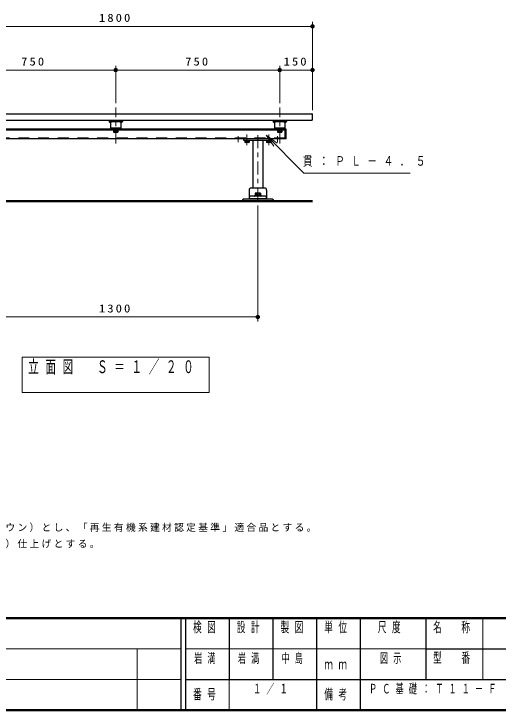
# Model space of a CAD drawing. Units: millimetres on the paper, scale 1:20. Extents: x -385 to 0, y 0 to 267.
# Drawn here: x -281.7 to -171, y 0 to 159.3 of the extents above; entities that cross this region are included whole.
import ezdxf

# ---------------------------------------------------------------- set-up
doc = ezdxf.new("R2010")
doc.units = ezdxf.units.MM
doc.linetypes.add('USER1', pattern=[4.5, 2.5, -2])
doc.linetypes.add('USER2', pattern=[6, 3, -1, 1, -1])
doc.layers.add('1_20', color=7, linetype='Continuous', lineweight=25)
doc.layers.add('A3図枠', color=7, linetype='Continuous', lineweight=13)
doc.layers.add('CLASS1', color=7, linetype='Continuous')
doc.layers.add('図面プロファイル', color=7, linetype='Continuous')
doc.styles.add('ＭＳ ゴシック', font='')
doc.styles.get('ＭＳ ゴシック').set_extended_font_data('MS Gothic')

# ---------------------------------------------------------------- blocks, each defined once
blk = doc.blocks.new('filled_dot')
at = {"color": 0, "linetype": 'Continuous', "lineweight": -2, "const_width": 1.25}
blk.add_lwpolyline([(-0.625, 0, 1), (0.625, 0, 1)], format="xyb", close=True, dxfattribs=at)

msp = doc.modelspace()

# ---------------------------------------------------------------- linework, layer by layer
at = {"layer": '1_20', "lineweight": 13}
for p, q in [((-303.425, 156.44), (-213.425, 156.44)), ((-213.425, 137.29), (-213.425, 157.44)), ((-258.425, 138.834), (-258.425, 147.44)), ((-220.925, 138.834), (-220.925, 147.44)), ((-295.925, 146.44), (-258.425, 146.44)), ((-258.425, 146.44), (-220.925, 146.44)), ((-220.925, 146.44), (-213.425, 146.44)), ((-222.24, 129.028), (-224.008, 131.503)), ((-224.008, 131.503), (-221.533, 129.735)), ((-224.008, 131.503), (-221.886, 129.382)), ((-225.925, 115.44), (-225.925, 88.94)), ((-225.925, 89.94), (-290.925, 89.94)), ((-279.825, 80.759), (-279.825, 72.626)), ((-237.025, 80.759), (-279.825, 80.759)), ((-237.025, 72.626), (-237.025, 80.759)), ((-279.825, 72.626), (-237.025, 72.626))]:
    msp.add_line(p, q, dxfattribs=at)
at = {"layer": '1_20', "linetype": 'USER2', "lineweight": 13}
for p, q in [((-258.425, 129.631), (-258.425, 137.834)), ((-220.925, 129.631), (-220.925, 137.834))]:
    msp.add_line(p, q, dxfattribs=at)
at = {"layer": '1_20'}
for p, q in [((-303.275, 136.44), (-213.575, 136.44)), ((-213.425, 135.09), (-213.425, 136.29)), ((-303.275, 134.94), (-213.575, 134.94)), ((-259.945, 134.64), (-259.945, 134.615)), ((-259.945, 134.64), (-259.355, 134.64)), ((-259.945, 134.615), (-259.355, 134.615)), ((-259.925, 134.94), (-259.925, 134.64)), ((-259.925, 134.64), (-256.925, 134.64)), ((-259.6, 134.64), (-259.6, 132.94)), ((-259.355, 134.64), (-259.355, 134.615)), ((-257.495, 134.64), (-257.495, 134.615)), ((-257.495, 134.64), (-256.905, 134.64)), ((-257.495, 134.615), (-256.905, 134.615)), ((-257.25, 134.64), (-257.25, 132.94)), ((-256.925, 134.94), (-256.925, 134.64)), ((-256.905, 134.64), (-256.905, 134.615)), ((-222.445, 134.64), (-222.445, 134.615)), ((-222.445, 134.64), (-221.855, 134.64)), ((-222.445, 134.615), (-221.855, 134.615)), ((-222.425, 134.94), (-222.425, 134.64)), ((-222.425, 134.64), (-219.425, 134.64)), ((-222.1, 134.64), (-222.1, 132.94)), ((-221.855, 134.64), (-221.855, 134.615)), ((-219.995, 134.64), (-219.995, 134.615)), ((-219.995, 134.64), (-219.405, 134.64)), ((-219.995, 134.615), (-219.405, 134.615)), ((-219.75, 134.64), (-219.75, 132.94)), ((-219.425, 134.94), (-219.425, 134.64)), ((-219.405, 134.64), (-219.405, 134.615)), ((-259.6, 132.94), (-257.25, 132.94)), ((-258.95, 132.715), (-257.9, 132.715)), ((-258.95, 132.715), (-258.95, 132.64)), ((-258.95, 132.64), (-257.9, 132.64)), ((-258.885, 132.64), (-258.885, 132.515)), ((-257.965, 132.64), (-258.885, 132.64)), ((-257.965, 132.515), (-258.885, 132.515)), ((-258.458, 132.64), (-258.425, 132.515)), ((-258.425, 132.64), (-258.391, 132.515)), ((-257.965, 132.64), (-257.965, 132.515)), ((-257.9, 132.64), (-257.9, 132.715)), ((-222.1, 132.94), (-219.75, 132.94)), ((-221.45, 132.715), (-220.4, 132.715)), ((-221.45, 132.715), (-221.45, 132.64)), ((-221.45, 132.64), (-220.4, 132.64)), ((-221.385, 132.64), (-221.385, 132.515)), ((-220.465, 132.64), (-221.385, 132.64)), ((-220.465, 132.515), (-221.385, 132.515)), ((-220.958, 132.64), (-220.925, 132.515)), ((-220.925, 132.64), (-220.891, 132.515)), ((-220.465, 132.64), (-220.465, 132.515)), ((-220.4, 132.64), (-220.4, 132.715)), ((-219.45, 130.69), (-219.45, 132.94)), ((-228.95, 130.39), (-227.9, 130.39)), ((-228.95, 130.39), (-228.95, 130.315)), ((-228.95, 130.315), (-227.9, 130.315)), ((-228.885, 130.315), (-228.885, 130.19)), ((-227.965, 130.315), (-228.885, 130.315)), ((-227.965, 130.19), (-228.885, 130.19)), ((-228.458, 130.315), (-228.425, 130.19)), ((-228.425, 130.315), (-228.391, 130.19)), ((-227.965, 130.315), (-227.965, 130.19)), ((-227.9, 130.315), (-227.9, 130.39)), ((-223.95, 130.39), (-222.9, 130.39)), ((-223.95, 130.39), (-223.95, 130.315)), ((-223.95, 130.315), (-222.9, 130.315)), ((-223.885, 130.315), (-223.885, 130.19)), ((-222.965, 130.315), (-223.885, 130.315)), ((-222.965, 130.19), (-223.885, 130.19)), ((-223.458, 130.315), (-223.425, 130.19)), ((-223.425, 130.315), (-223.391, 130.19)), ((-222.965, 130.315), (-222.965, 130.19)), ((-222.9, 130.315), (-222.9, 130.39)), ((-227.925, 118.99), (-227.925, 116.94)), ((-224.375, 119.44), (-227.475, 119.44)), ((-225.319, 118.255), (-226.531, 118.255)), ((-226.531, 118.255), (-226.531, 117.805)), ((-226.228, 118.255), (-226.228, 117.805)), ((-225.622, 118.255), (-225.622, 117.805)), ((-225.319, 118.255), (-225.319, 117.805)), ((-223.925, 118.99), (-223.925, 116.94)), ((-229.175, 116.94), (-229.675, 116.44)), ((-229.175, 116.94), (-222.675, 116.94)), ((-223.925, 116.94), (-227.925, 116.94)), ((-224.375, 117.59), (-227.475, 117.59)), ((-226.645, 117.619), (-226.604, 117.661)), ((-225.275, 117.805), (-226.575, 117.805)), ((-226.575, 117.805), (-226.575, 117.69)), ((-225.275, 117.69), (-226.575, 117.69)), ((-226.533, 117.69), (-225.316, 117.69)), ((-225.275, 117.805), (-225.275, 117.69)), ((-225.245, 117.661), (-225.204, 117.619)), ((-222.675, 116.94), (-222.175, 116.44))]:
    msp.add_line(p, q, dxfattribs=at)
at = {"layer": '1_20', "color": 4}
for p, q in [((-219.45, 132.94), (-297.4, 132.94)), ((-219.675, 132.715), (-297.175, 132.715)), ((-259.675, 132.715), (-259.675, 132.94)), ((-257.175, 132.715), (-257.175, 132.94)), ((-222.175, 132.715), (-222.175, 132.94)), ((-219.675, 130.69), (-219.675, 132.94)), ((-219.45, 130.69), (-297.4, 130.69)), ((-229.175, 130.69), (-229.175, 130.39)), ((-222.675, 130.69), (-229.175, 130.69)), ((-222.675, 130.69), (-222.675, 130.39)), ((-229.175, 130.39), (-222.675, 130.39)), ((-227.05, 130.39), (-227.05, 119.44)), ((-224.8, 130.39), (-224.8, 119.44))]:
    msp.add_line(p, q, dxfattribs=at)
at = {"layer": '1_20', "linetype": 'USER1', "lineweight": 13}
for p, q in [((-259.6, 133.24), (-257.25, 133.24)), ((-222.1, 133.24), (-219.75, 133.24))]:
    msp.add_line(p, q, dxfattribs=at)
at = {"layer": '1_20', "color": 131}
for p, q in [((-257.934, 132.515), (-258.916, 132.515)), ((-258.916, 132.515), (-258.916, 132.24)), ((-258.916, 132.24), (-258.837, 132.195)), ((-258.67, 132.515), (-258.67, 132.24)), ((-258.179, 132.515), (-258.179, 132.24)), ((-257.934, 132.24), (-258.012, 132.195)), ((-257.934, 132.515), (-257.934, 132.24)), ((-220.434, 132.515), (-221.416, 132.515)), ((-221.416, 132.515), (-221.416, 132.24)), ((-221.416, 132.24), (-221.337, 132.195)), ((-221.17, 132.515), (-221.17, 132.24)), ((-220.679, 132.515), (-220.679, 132.24)), ((-220.434, 132.24), (-220.512, 132.195)), ((-220.434, 132.515), (-220.434, 132.24)), ((-258.012, 132.195), (-258.837, 132.195)), ((-220.512, 132.195), (-221.337, 132.195)), ((-227.934, 130.19), (-228.916, 130.19)), ((-228.916, 130.19), (-228.916, 129.915)), ((-228.916, 129.915), (-228.837, 129.87)), ((-228.012, 129.87), (-228.837, 129.87)), ((-228.67, 130.19), (-228.67, 129.915)), ((-228.179, 130.19), (-228.179, 129.915)), ((-227.934, 129.915), (-228.012, 129.87)), ((-227.934, 130.19), (-227.934, 129.915)), ((-222.934, 130.19), (-223.916, 130.19)), ((-223.916, 130.19), (-223.916, 129.915)), ((-223.916, 129.915), (-223.837, 129.87)), ((-223.012, 129.87), (-223.837, 129.87)), ((-223.67, 130.19), (-223.67, 129.915)), ((-223.179, 130.19), (-223.179, 129.915)), ((-222.934, 129.915), (-223.012, 129.87)), ((-222.934, 130.19), (-222.934, 129.915))]:
    msp.add_line(p, q, dxfattribs=at)
at = {"layer": '1_20', "color": 4, "linetype": 'USER2', "lineweight": 13}
for p, q in [((-258.425, 133.315), (-258.425, 131.974)), ((-220.925, 133.315), (-220.925, 131.974)), ((-230.425, 131.29), (-230.425, 129.949)), ((-228.425, 131.685), (-228.425, 129.247)), ((-225.925, 131.542), (-225.925, 116.44)), ((-223.425, 131.685), (-223.425, 129.247)), ((-221.425, 131.29), (-221.425, 129.949))]:
    msp.add_line(p, q, dxfattribs=at)
at = {"layer": '1_20', "color": 4, "linetype": 'USER1', "lineweight": 13}
msp.add_line((-219.675, 130.915), (-297.175, 130.915), dxfattribs=at)
at = {"layer": '1_20', "lineweight": 50}
msp.add_line((-287.175, 116.44), (-213.425, 116.44), dxfattribs=at)
at = {"layer": '1_20', "lineweight": 13}
msp.add_lwpolyline([(-224.008, 131.503), (-215.377, 122.872), (-191.131, 122.872)], dxfattribs=at)
at = {"layer": '1_20'}
for centre, radius, start, end in [((-213.575, 136.29), 0.15, 0, 90), ((-259.65, 134.885), 0.4, 222.43594, 317.56406), ((-257.2, 134.885), 0.4, 222.43594, 317.56406), ((-222.15, 134.885), 0.4, 222.43594, 317.56406), ((-219.7, 134.885), 0.4, 222.43594, 317.56406), ((-213.575, 135.09), 0.15, 270, 0), ((-227.475, 118.99), 0.45, 90.00002, 180), ((-224.375, 118.99), 0.45, 0.00004, 90.00002), ((-227.475, 117.14), 0.45, 90.00002, 180), ((-226.716, 117.69), 0.1, 270.00004, 315.00048), ((-226.533, 117.59), 0.1, 90.00002, 135.00005), ((-225.316, 117.59), 0.1, 45.00004, 90.00002), ((-225.133, 117.69), 0.1, 225, 270.00004), ((-224.375, 117.14), 0.45, 0.00004, 90.00002)]:
    msp.add_arc(centre, radius, start, end, dxfattribs=at)
at = {"layer": '1_20', "color": 131}
for centre, radius, start, end in [((-258.793, 132.453), 0.245, 240.00001, 299.99999), ((-258.425, 132.884), 0.689, 249.136, 290.864), ((-258.057, 132.453), 0.245, 240.00001, 299.99999), ((-221.293, 132.453), 0.245, 240.00001, 299.99999), ((-220.925, 132.884), 0.689, 249.136, 290.864), ((-220.557, 132.453), 0.245, 240.00001, 299.99999), ((-228.793, 130.128), 0.245, 240.00001, 299.99999), ((-228.425, 130.559), 0.689, 249.136, 290.864), ((-228.057, 130.128), 0.245, 240.00001, 299.99999), ((-223.793, 130.128), 0.245, 240.00001, 299.99999), ((-223.425, 130.559), 0.689, 249.136, 290.864), ((-223.057, 130.128), 0.245, 240.00001, 299.99999)]:
    msp.add_arc(centre, radius, start, end, dxfattribs=at)
at = {"layer": 'A3図枠', "lineweight": 50}
for p, q in [((-385, 21), (0, 21)), ((-385, 0), (0, 0))]:
    msp.add_line(p, q, dxfattribs=at)
at = {"layer": 'A3図枠', "color": 211, "lineweight": 25}
for p, q in [((-243.5, 21), (-243.5, 0)), ((-242.5, 21), (-242.5, 0)), ((-232.5, 21), (-232.5, 7)), ((-222.5, 21), (-222.5, 7)), ((-212.5, 21), (-212.5, 0)), ((-202.5, 21), (-202.5, 7)), ((-187.5, 21), (-187.5, 7)), ((-187.5, 14), (-70, 14)), ((-242.5, 7), (0, 7))]:
    msp.add_line(p, q, dxfattribs=at)
at = {"layer": 'A3図枠'}
for p, q in [((-174.5, 21), (-174.5, 7)), ((-385, 14), (-243.5, 14)), ((-253.5, 14), (-253.5, 0)), ((-242.5, 14), (-187.5, 14)), ((-385, 7), (-243.5, 7)), ((-232.5, 7), (-232.5, 0))]:
    msp.add_line(p, q, dxfattribs=at)
at = {"layer": 'A3図枠', "lineweight": 25}
msp.add_line((-202.5, 7), (-202.5, 0), dxfattribs=at)

# ---------------------------------------------------------------- block references
at = {"layer": '1_20', "lineweight": 13, "xscale": 0.4, "yscale": 0.4, "rotation": 180}
for p in [(-213.425, 156.44), (-258.425, 146.44), (-220.925, 146.44), (-213.425, 146.44), (-225.925, 89.94)]:
    msp.add_blockref('filled_dot', p, dxfattribs=at)
at = {"layer": '1_20', "lineweight": 13, "xscale": 0.4, "yscale": 0.4}
for p in [(-258.425, 146.44), (-220.925, 146.44)]:
    msp.add_blockref('filled_dot', p, dxfattribs=at)

# ---------------------------------------------------------------- texts
at = {"layer": '1_20', "style": 'ＭＳ ゴシック'}
for s, insert, char_height, attachment_point in [('\\T1.33;\\W1.15;1800', (-258.425, 157.44), 1.833, 8), ('\\T1.33;\\W1.15;750', (-277.175, 147.44), 1.833, 8), ('\\T1.33;\\W1.15;750', (-239.675, 147.44), 1.833, 8), ('\\T1.33;\\W1.15;150', (-217.175, 147.44), 1.833, 8), ('\\T1.64;\\W0.75;貫：ＰＬ－４．５', (-215.649, 125.522), 2.199, 4), ('\\T1.33;\\W1.15;1300', (-258.425, 90.94), 1.833, 8), ('\\T1.64;\\W0.6;立面図\u3000Ｓ＝１／２０', (-278.425, 80.026), 2.933, 1)]:
    msp.add_mtext(s, dxfattribs=dict(at, insert=insert, char_height=char_height, attachment_point=attachment_point))
at = {"layer": 'A3図枠', "color": 4, "char_height": 2.346, "style": 'ＭＳ ゴシック'}
for s, insert, attachment_point in [('\\T1.64;\\W0.6;検図', (-237.5, 20.167), 2), ('\\T1.64;\\W0.6;設計', (-227.5, 20.167), 2), ('\\T1.64;\\W0.6;製図', (-217.5, 20.167), 2), ('\\T1.64;\\W0.6;単位', (-207.5, 20.167), 2), ('\\T1.64;\\W0.6;尺度', (-195.25, 20.167), 2), ('\\T1.64;\\W0.6;名\u3000称', (-181, 20.167), 2), ('\\T1.64;\\W0.6;型\u3000番', (-181, 13.167), 2), ('\\T1.64;\\W0.6;ｍｍ', (-207.5, 10.5), 5), ('\\T1.64;\\W0.6;番号', (-237.5, 3.5), 5), ('\\T1.64;\\W0.6;備考', (-207.5, 3.5), 5)]:
    msp.add_mtext(s, dxfattribs=dict(at, insert=insert, attachment_point=attachment_point))
at = {"layer": 'CLASS1', "char_height": 1.642, "attachment_point": 7, "style": 'ＭＳ ゴシック'}
for s, insert in [('\\T1.23;木材は、木粉入り再生プラスチック（ポリプロピレン系・色：サンディーブラウン）とし、「再生有機系建材認定基準」適合品とする。', (-380.055, 40.749)), ('\\T1.23;鋼材は、電気亜鉛メッキ処理の上、ポリエステル樹脂粉体塗装（ダークグレー）仕上げとする。', (-380.055, 37.016))]:
    msp.add_mtext(s, dxfattribs=dict(at, insert=insert))
at = {"layer": '図面プロファイル', "char_height": 2.199, "attachment_point": 1, "style": 'ＭＳ ゴシック'}
for s, insert in [('\\T1.64;\\W0.6;岩満', (-240.5, 13)), ('\\T1.64;\\W0.6;岩満', (-230.5, 13)), ('\\T1.64;\\W0.6;中島', (-220.5, 13)), ('\\T1.64;\\W0.6;図示', (-198, 13)), ('\\T1.64;\\W0.6;１／１', (-227, 6)), ('\\T1.64;\\W0.6;ＰＣ基礎：Ｔ１１－Ｆ', (-200.5, 6))]:
    msp.add_mtext(s, dxfattribs=dict(at, insert=insert))

doc.saveas('drawing.dxf')
